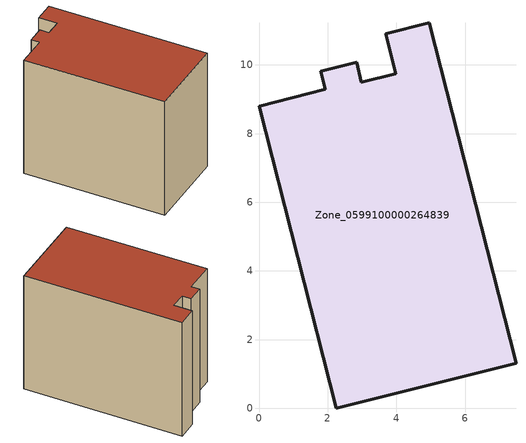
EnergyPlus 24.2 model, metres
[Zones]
Zone_0599100000264839
 floor ground (C_G): 0,8.8 1.93,9.29 1.8,9.81 2.84,10.07 2.98,9.49 3.98,9.74 3.69,10.91 4.95,11.23 7.48,1.32 2.25,0 z0
 wall outside (C_F): 2.25,0 7.48,1.32 4.95,11.23 3.69,10.91 3.98,9.74 2.98,9.49 2.84,10.07 1.8,9.81 1.93,9.29 0,8.8 2.25,0 z0:8.03
 roof outside (C_R): 1.93,9.29 0,8.8 2.25,0 7.48,1.32 4.95,11.23 3.69,10.91 3.98,9.74 2.98,9.49 2.84,10.07 1.8,9.81 z8.03
[BUILDING]
Pand.0599100000264839: North Axis=0; Terrain=City; Loads Convergence Tolerance Value=0.04; Temperature Convergence Tolerance Value=0.4; Solar Distribution=FullExterior; Maximum Number of Warmup Days=25; Minimum Number of Warmup Days=1
[Site:Location]
Rotterdam.The.Hague.AP_ZH_NLD Design_Conditions: Latitude=51.96; Longitude=4.45; Time Zone=1; Elevation=-4.5
[SITE:GROUNDTEMPERATURE:BUILDINGSURFACE]
18, 18, 18, 18, 18, 18, 18, 18, 18, 18, 18, 18
[MATERIAL] Thermal Absorptance=0.9; Solar Absorptance=0.7; Visible Absorptance=0.7
Name | Roughness | Thickness | Conductivity | Density | Specific Heat
G.TI.1975-1991 | MediumSmooth | 0.15 | 0.288461 | 540 | 1210
F.TI.1975-1991 | Rough | 0.3 | 0.230769 | 1920 | 840
R.TI.1975-1991 | MediumRough | 0.2 | 0.153846 | 1500 | 1000
[CONSTRUCTION]
C_G: G.TI.1975-1991
C_F: F.TI.1975-1991
C_R: R.TI.1975-1991
[ZONE]
Zone_0599100000264839: Type=1; Multiplier=1; Ceiling Height=Autocalculate; Volume=Autocalculate; Floor Area=autocalculate; Part of Total Floor Area=Yes
[ZONEINFILTRATION:DESIGNFLOWRATE]
Infil_Zone_0599100000264839: Zone or ZoneList or Space or SpaceList=Zone_0599100000264839; Schedule=AlwaysOn; Design Flow Rate Calculation Method=Flow/Area; Flow Rate per Floor Area=0.003; Constant Term Coefficient=1; Temperature Term Coefficient=0; Velocity Term Coefficient=0; Velocity Squared Term Coefficient=0
[HVACTEMPLATE:ZONE:IDEALLOADSAIRSYSTEM]
Zone_0599100000264839: Maximum Heating Supply Air Temperature=50; Minimum Cooling Supply Air Temperature=13; Maximum Heating Supply Air Humidity Ratio=0.0156; Minimum Cooling Supply Air Humidity Ratio=0.0077; Heating Limit=NoLimit; Cooling Limit=NoLimit; Dehumidification Control Type=ConstantSensibleHeatRatio; Cooling Sensible Heat Ratio=0.7; Dehumidification Setpoint=60; Humidification Control Type=None; Humidification Setpoint=30; Outdoor Air Method=None; Outdoor Air Flow Rate per Person=0.00944; Outdoor Air Flow Rate per Zone Floor Area=0; Outdoor Air Flow Rate per Zone=0; Demand Controlled Ventilation Type=None; Outdoor Air Economizer Type=NoEconomizer; Heat Recovery Type=None; Sensible Heat Recovery Effectiveness=0.7; Latent Heat Recovery Effectiveness=0.65
[ZONECONTROL:THERMOSTAT]
ThermostatControl_Zone_0599100000264839: Zone or ZoneList=Zone_0599100000264839; Control Type Schedule=DualSetpointControlType; Control 1=Thermostat_Zone_0599100000264839; Temperature Difference Between Cutout And Setpoint=0
[THERMOSTATSETPOINT:DUALSETPOINT]
Thermostat_Zone_0599100000264839: Heating Setpoint Temperature Schedule=HeatingSetpoint_Zone_0599100000264839; Cooling Setpoint Temperature Schedule=CoolingSetpoint_Zone_0599100000264839
[SCHEDULE:COMPACT]
HeatingSetpoint_Zone_0599100000264839: Through: 12/31, For: AllDays, Until: 24:00, 21
CoolingSetpoint_Zone_0599100000264839: Through: 12/31, For: AllDays, Until: 24:00, 24
DualSetpointControlType: Through: 12/31, For: AllDays, Until: 24:00, 4
AlwaysOn: Through: 12/31, For: AllDays, Until: 24:00, 1
